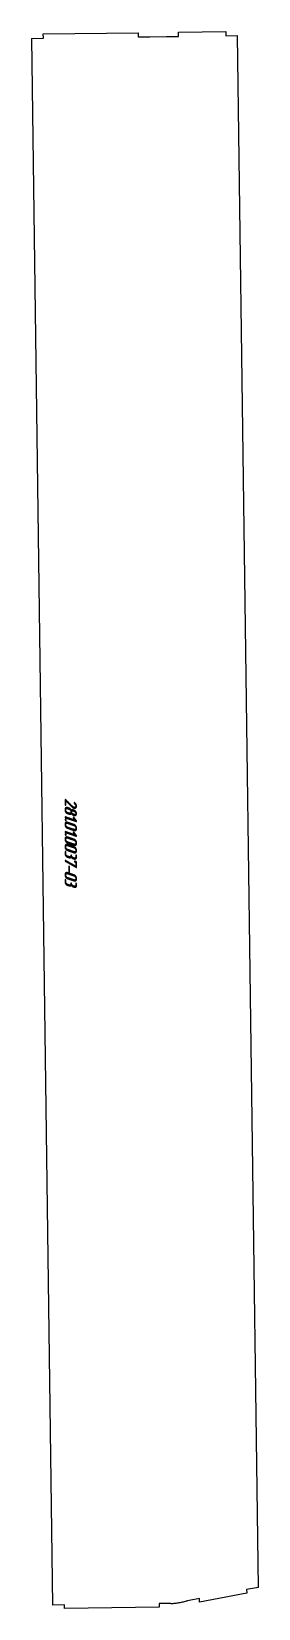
# Model space of a CAD drawing. Header units: millimetres. Extents: x 99 to 195, y 16 to 683.
import ezdxf

# ---------------------------------------------------------------- set-up
doc = ezdxf.new("R2010")
doc.units = ezdxf.units.MM
doc.linetypes.add('K5LT_BASIC', pattern=[0])
doc.layers.add('Engraving', color=7, linetype='Continuous')

msp = doc.modelspace()

# ---------------------------------------------------------------- linework, layer by layer
at = {"color": 143, "linetype": 'K5LT_BASIC', "lineweight": 25, "true_color": 0x33acca}
for p, q in [((103.76, 681.8), (143.76, 682.34)), ((103.79, 680), (103.76, 681.8)), ((143.76, 682.34), (143.78, 680.54)), ((143.78, 680.54), (148.78, 680.6)), ((148.78, 680.6), (155.85, 680.7)), ((155.85, 680.7), (160.85, 680.77)), ((160.82, 682.57), (180.82, 682.83)), ((160.85, 680.77), (160.82, 682.57)), ((180.82, 682.83), (180.85, 681.03)), ((180.85, 681.03), (185.85, 681.1)), ((194.64, 25.01), (185.85, 681.1)), ((98.79, 679.93), (103.79, 680)), ((98.79, 679.93), (107.67, 17.56)), ((169.7, 20.35), (164.72, 19.42)), ((169.72, 18.83), (169.7, 20.35)), ((189.68, 22.55), (169.72, 18.83)), ((194.64, 25.01), (189.65, 24.08)), ((189.65, 24.08), (189.68, 22.55)), ((112.67, 17.63), (107.67, 17.56)), ((112.69, 16.13), (112.67, 17.63)), ((152.68, 16.66), (112.69, 16.13)), ((157.66, 18.23), (152.66, 18.16)), ((152.66, 18.16), (152.68, 16.66))]:
    msp.add_line(p, q, dxfattribs=at)
msp.add_open_spline([(157.66, 18.23), (157.96, 18.23), (158.55, 18.26), (159.43, 18.33), (160.31, 18.44), (161.19, 18.59), (162.07, 18.77), (162.95, 18.97), (163.83, 19.19), (164.42, 19.34), (164.72, 19.42)], degree=3, dxfattribs=at)
at = {"layer": 'Engraving', "color": 143, "linetype": 'K5LT_BASIC', "lineweight": 25, "true_color": 0x33acca}
for points, knots in [([(112.92, 355.96), (112.92, 357), (112.92, 358.04), (112.92, 358.11), (112.97, 358.15), (113.03, 358.18), (113.11, 358.15), (113.16, 358.13), (113.19, 358.1), (114.64, 356.65), (116.09, 355.2), (116.16, 355.14), (116.22, 355.08), (116.28, 355.03), (116.35, 354.99), (116.47, 354.9), (116.6, 354.86), (116.96, 354.74), (117.2, 354.94), (117.31, 355.03), (117.38, 355.18), (117.45, 355.32), (117.45, 355.5), (117.45, 355.74), (117.31, 355.99), (117.18, 356.24), (116.86, 356.48), (116.8, 356.52), (116.77, 356.57), (116.75, 356.62), (116.74, 356.68), (116.74, 356.75), (116.79, 356.79), (116.84, 356.83), (116.91, 356.8), (116.94, 356.79), (116.97, 356.77), (117.4, 356.48), (117.61, 356.1), (117.8, 355.76), (117.8, 355.39), (117.8, 354.89), (117.46, 354.62), (117.1, 354.33), (116.6, 354.5), (116.43, 354.55), (116.27, 354.66), (116.1, 354.77), (115.89, 354.97), (114.58, 356.28), (113.27, 357.6), (113.27, 356.72), (113.27, 355.84), (113.27, 355.78), (113.21, 355.74), (113.16, 355.7), (113.09, 355.72), (113.03, 355.75), (112.97, 355.81), (112.92, 355.87), (112.92, 355.96)], [0, 0, 0, 3.048912, 3.048912, 3.227325, 3.227325, 3.426195, 3.426195, 3.572164, 3.572164, 9.56312, 9.56312, 9.827695, 9.827695, 10.052644, 10.052644, 10.475656, 10.475656, 11.398599, 11.398599, 11.835153, 11.835153, 12.319728, 12.319728, 13.074306, 13.074306, 14.064225, 14.064225, 14.242448, 14.242448, 14.407628, 14.407628, 14.590443, 14.590443, 14.780265, 14.780265, 14.882875, 14.882875, 16.248802, 16.248802, 17.325384, 17.325384, 18.609587, 18.609587, 19.935127, 19.935127, 20.482289, 20.482289, 21.195249, 21.195249, 26.621249, 26.621249, 29.190854, 29.190854, 29.365416, 29.365416, 29.54708, 29.54708, 29.763569, 29.763569, 30, 30, 30]), ([(113.96, 352.25), (113.53, 352.39), (113.22, 352.8), (112.92, 353.21), (112.92, 353.65), (112.92, 353.82), (112.92, 354), (112.92, 354.4), (113.22, 354.62), (113.53, 354.84), (113.96, 354.69), (114.31, 354.57), (114.66, 354.45), (114.93, 354.36), (115.18, 354.13), (115.42, 353.9), (115.59, 353.57), (115.74, 353.7), (115.95, 353.73), (116.16, 353.77), (116.41, 353.68), (116.58, 353.62), (116.76, 353.56), (117.17, 353.42), (117.5, 353.01), (117.66, 352.8), (117.73, 352.59), (117.76, 352.49), (117.78, 352.39), (117.79, 352.33), (117.8, 352.27), (117.8, 352.22), (117.8, 352.16), (117.8, 351.73), (117.5, 351.52), (117.35, 351.42), (117.16, 351.4), (117.07, 351.41), (116.98, 351.41), (116.92, 351.42), (116.87, 351.43), (116.81, 351.45), (116.76, 351.47), (116.58, 351.53), (116.4, 351.59), (116.15, 351.68), (115.95, 351.84), (115.75, 352), (115.59, 352.25), (115.48, 352.06), (115.22, 351.98), (114.96, 351.91), (114.66, 352.01), (114.31, 352.13), (113.96, 352.25)], [0, 0, 0, 1.873705, 1.873705, 3.692803, 3.692803, 4.387055, 4.387055, 5.818848, 5.818848, 7.365966, 7.365966, 8.832715, 8.832715, 10.045959, 10.045959, 11.435383, 11.435383, 12.22605, 12.22605, 13.152613, 13.152613, 13.902887, 13.902887, 15.765006, 15.765006, 16.710909, 16.710909, 17.128183, 17.128183, 17.364996, 17.364996, 17.580479, 17.580479, 19.057071, 19.057071, 19.7723, 19.7723, 20.140885, 20.140885, 20.366705, 20.366705, 20.59403, 20.59403, 21.342067, 21.342067, 22.373995, 22.373995, 23.4699, 23.4699, 24.414934, 24.414934, 25.533433, 25.533433, 27, 27, 27]), ([(113.97, 352.59), (114.31, 352.48), (114.66, 352.36), (114.95, 352.26), (115.16, 352.39), (115.36, 352.52), (115.36, 352.82), (115.36, 352.99), (115.36, 353.17), (115.36, 353.46), (115.16, 353.73), (114.95, 354), (114.66, 354.1), (114.31, 354.22), (113.97, 354.34), (113.68, 354.43), (113.48, 354.29), (113.27, 354.15), (113.27, 353.88), (113.27, 353.7), (113.27, 353.53), (113.27, 353.24), (113.47, 352.96), (113.67, 352.69), (113.97, 352.59)], [0, 0, 0, 1.329644, 1.329644, 2.2545, 2.2545, 3.149005, 3.149005, 3.778401, 3.778401, 4.877409, 4.877409, 6.009387, 6.009387, 7.33903, 7.33903, 8.261385, 8.261385, 9.137376, 9.137376, 9.766773, 9.766773, 10.866675, 10.866675, 12, 12, 12]), ([(116.4, 351.94), (116.58, 351.88), (116.76, 351.82), (117.05, 351.72), (117.25, 351.85), (117.45, 351.99), (117.45, 352.28), (117.45, 352.57), (117.25, 352.84), (117.05, 353.11), (116.76, 353.21), (116.58, 353.27), (116.4, 353.33), (116.11, 353.43), (115.91, 353.3), (115.71, 353.17), (115.71, 352.88), (115.71, 352.59), (115.91, 352.32), (116.11, 352.04), (116.4, 351.94)], [0, 0, 0, 0.718966, 0.718966, 1.697339, 1.697339, 2.634718, 2.634718, 3.797839, 3.797839, 5.000577, 5.000577, 5.719543, 5.719543, 6.697916, 6.697916, 7.635295, 7.635295, 8.78918, 8.78918, 10, 10, 10]), ([(113.09, 350.41), (113.01, 350.44), (112.96, 350.51), (112.92, 350.57), (112.92, 350.65), (112.92, 350.68), (112.96, 350.76), (113, 350.79), (113.09, 350.76), (115.15, 350.06), (117.21, 349.36), (116.83, 349.87), (116.46, 350.37), (116.41, 350.44), (116.41, 350.5), (116.41, 350.58), (116.46, 350.61), (116.51, 350.64), (116.58, 350.62), (116.61, 350.61), (116.7, 350.53), (117.23, 349.83), (117.75, 349.13), (117.8, 349.06), (117.8, 348.99), (117.8, 348.92), (117.75, 348.88), (117.71, 348.85), (117.63, 348.87), (115.36, 349.64), (113.09, 350.41)], [0, 0, 0, 0.181162, 0.181162, 0.343831, 0.343831, 0.471968, 0.471968, 0.624847, 0.624847, 5.39841, 5.39841, 6.771591, 6.771591, 6.934654, 6.934654, 7.072108, 7.072108, 7.215749, 7.215749, 7.381821, 7.381821, 9.301141, 9.301141, 9.461741, 9.461741, 9.595571, 9.595571, 9.738562, 9.738562, 15, 15, 15]), ([(113.44, 349.49), (113.44, 349.39), (113.36, 349.34), (113.27, 349.28), (113.18, 349.31), (113.09, 349.35), (113, 349.44), (112.92, 349.54), (112.92, 349.66), (112.92, 349.79), (112.99, 349.83), (113.08, 349.87), (113.18, 349.84), (113.24, 349.82), (113.34, 349.72), (113.44, 349.62), (113.44, 349.49)], [0, 0, 0, 0.855822, 0.855822, 1.745614, 1.745614, 2.806063, 2.806063, 3.964923, 3.964923, 4.876993, 4.876993, 5.801717, 5.801717, 6.767982, 6.767982, 8, 8, 8]), ([(113.96, 346.02), (113.54, 346.17), (113.23, 346.58), (112.92, 346.99), (112.92, 347.43), (112.92, 347.6), (112.92, 347.78), (112.92, 348.18), (113.22, 348.4), (113.53, 348.62), (113.96, 348.47), (115.36, 348), (116.76, 347.52), (117.17, 347.38), (117.49, 346.97), (117.8, 346.56), (117.8, 346.12), (117.8, 345.94), (117.8, 345.77), (117.8, 345.34), (117.5, 345.13), (117.19, 344.93), (116.76, 345.08), (115.36, 345.55), (113.96, 346.02)], [0, 0, 0, 0.846567, 0.846567, 1.674279, 1.674279, 1.988775, 1.988775, 2.637324, 2.637324, 3.338261, 3.338261, 5.996418, 5.996418, 6.835792, 6.835792, 7.667208, 7.667208, 7.981704, 7.981704, 8.645517, 8.645517, 9.341843, 9.341843, 12, 12, 12]), ([(113.97, 346.37), (115.36, 345.9), (116.76, 345.43), (117.04, 345.33), (117.25, 345.46), (117.45, 345.6), (117.45, 345.89), (117.45, 346.06), (117.45, 346.24), (117.45, 346.53), (117.25, 346.8), (117.05, 347.07), (116.76, 347.17), (115.36, 347.65), (113.97, 348.12), (113.68, 348.22), (113.48, 348.08), (113.27, 347.94), (113.27, 347.66), (113.27, 347.49), (113.27, 347.31), (113.27, 347.03), (113.47, 346.75), (113.67, 346.48), (113.97, 346.37)], [0, 0, 0, 3.195286, 3.195286, 3.750084, 3.750084, 4.285204, 4.285204, 4.663092, 4.663092, 5.323097, 5.323097, 6.003063, 6.003063, 9.198349, 9.198349, 9.752429, 9.752429, 10.278472, 10.278472, 10.656361, 10.656361, 11.31008, 11.31008, 12, 12, 12]), ([(113.09, 344.2), (113.01, 344.23), (112.96, 344.29), (112.92, 344.35), (112.92, 344.43), (112.92, 344.46), (112.96, 344.54), (113, 344.58), (113.09, 344.55), (115.15, 343.85), (117.21, 343.15), (116.83, 343.65), (116.46, 344.15), (116.41, 344.22), (116.41, 344.28), (116.41, 344.36), (116.46, 344.39), (116.51, 344.43), (116.58, 344.4), (116.61, 344.39), (116.7, 344.31), (117.23, 343.61), (117.75, 342.91), (117.8, 342.84), (117.8, 342.77), (117.8, 342.7), (117.75, 342.67), (117.71, 342.63), (117.63, 342.65), (115.36, 343.43), (113.09, 344.2)], [0, 0, 0, 0.181162, 0.181162, 0.343831, 0.343831, 0.471968, 0.471968, 0.624847, 0.624847, 5.39841, 5.39841, 6.771591, 6.771591, 6.934654, 6.934654, 7.072108, 7.072108, 7.215749, 7.215749, 7.381821, 7.381821, 9.301141, 9.301141, 9.461741, 9.461741, 9.595571, 9.595571, 9.738562, 9.738562, 15, 15, 15]), ([(113.44, 343.27), (113.44, 343.17), (113.36, 343.12), (113.27, 343.06), (113.18, 343.1), (113.09, 343.13), (113, 343.22), (112.92, 343.32), (112.92, 343.45), (112.92, 343.57), (112.99, 343.61), (113.08, 343.65), (113.18, 343.62), (113.24, 343.6), (113.34, 343.5), (113.44, 343.4), (113.44, 343.27)], [0, 0, 0, 0.855822, 0.855822, 1.745614, 1.745614, 2.806063, 2.806063, 3.964923, 3.964923, 4.876993, 4.876993, 5.801717, 5.801717, 6.767982, 6.767982, 8, 8, 8]), ([(113.96, 339.81), (113.54, 339.95), (113.23, 340.36), (112.92, 340.78), (112.92, 341.21), (112.92, 341.39), (112.92, 341.56), (112.92, 341.96), (113.22, 342.18), (113.53, 342.4), (113.96, 342.25), (115.36, 341.78), (116.76, 341.3), (117.17, 341.16), (117.49, 340.75), (117.8, 340.34), (117.8, 339.9), (117.8, 339.73), (117.8, 339.55), (117.8, 339.12), (117.5, 338.92), (117.19, 338.71), (116.76, 338.86), (115.36, 339.33), (113.96, 339.81)], [0, 0, 0, 0.846567, 0.846567, 1.674279, 1.674279, 1.988775, 1.988775, 2.637324, 2.637324, 3.338261, 3.338261, 5.996418, 5.996418, 6.835792, 6.835792, 7.667208, 7.667208, 7.981704, 7.981704, 8.645517, 8.645517, 9.341843, 9.341843, 12, 12, 12]), ([(113.97, 340.16), (115.36, 339.68), (116.76, 339.21), (117.04, 339.11), (117.25, 339.25), (117.45, 339.38), (117.45, 339.67), (117.45, 339.85), (117.45, 340.02), (117.45, 340.31), (117.25, 340.58), (117.05, 340.86), (116.76, 340.95), (115.36, 341.43), (113.97, 341.9), (113.68, 342), (113.48, 341.86), (113.27, 341.72), (113.27, 341.44), (113.27, 341.27), (113.27, 341.09), (113.27, 340.81), (113.47, 340.53), (113.67, 340.26), (113.97, 340.16)], [0, 0, 0, 3.195286, 3.195286, 3.750084, 3.750084, 4.285204, 4.285204, 4.663092, 4.663092, 5.323097, 5.323097, 6.003063, 6.003063, 9.198349, 9.198349, 9.752429, 9.752429, 10.278472, 10.278472, 10.656361, 10.656361, 11.31008, 11.31008, 12, 12, 12]), ([(113.96, 336.63), (113.54, 336.78), (113.23, 337.19), (112.92, 337.6), (112.92, 338.04), (112.92, 338.21), (112.92, 338.39), (112.92, 338.79), (113.22, 339.01), (113.53, 339.23), (113.96, 339.08), (115.36, 338.6), (116.76, 338.13), (117.17, 337.99), (117.49, 337.58), (117.8, 337.17), (117.8, 336.73), (117.8, 336.55), (117.8, 336.38), (117.8, 335.95), (117.5, 335.74), (117.19, 335.54), (116.76, 335.68), (115.36, 336.16), (113.96, 336.63)], [0, 0, 0, 0.846567, 0.846567, 1.674279, 1.674279, 1.988775, 1.988775, 2.637324, 2.637324, 3.338261, 3.338261, 5.996418, 5.996418, 6.835792, 6.835792, 7.667208, 7.667208, 7.981704, 7.981704, 8.645517, 8.645517, 9.341843, 9.341843, 12, 12, 12]), ([(115.59, 333.82), (115.48, 333.62), (115.22, 333.55), (114.96, 333.47), (114.66, 333.57), (114.31, 333.69), (113.96, 333.81), (113.53, 333.96), (113.22, 334.37), (112.92, 334.77), (112.92, 335.21), (112.92, 335.65), (112.92, 336.08), (112.92, 336.16), (112.97, 336.2), (113.02, 336.22), (113.09, 336.2), (113.13, 336.19), (113.2, 336.12), (113.27, 336.05), (113.27, 335.96), (113.27, 335.53), (113.27, 335.09), (113.27, 334.8), (113.47, 334.53), (113.67, 334.26), (113.97, 334.16), (114.31, 334.04), (114.66, 333.92), (114.95, 333.82), (115.16, 333.95), (115.36, 334.08), (115.36, 334.38), (115.36, 334.47), (115.36, 334.55), (115.36, 334.63), (115.41, 334.67), (115.47, 334.69), (115.53, 334.67), (115.57, 334.66), (115.64, 334.59), (115.71, 334.52), (115.71, 334.44), (115.71, 334.14), (115.91, 333.87), (116.11, 333.6), (116.41, 333.5), (116.58, 333.44), (116.76, 333.38), (117.05, 333.29), (117.25, 333.42), (117.45, 333.55), (117.45, 333.84), (117.45, 334.19), (117.45, 334.54), (117.45, 334.62), (117.5, 334.65), (117.56, 334.68), (117.63, 334.66), (117.67, 334.64), (117.73, 334.58), (117.8, 334.51), (117.8, 334.42), (117.8, 334.07), (117.8, 333.72), (117.8, 333.29), (117.5, 333.09), (117.2, 332.89), (116.76, 333.03), (116.58, 333.09), (116.41, 333.15), (116.35, 333.17), (116.29, 333.19), (116.26, 333.2), (116.22, 333.22), (116.19, 333.24), (116.15, 333.26), (116.06, 333.3), (115.95, 333.4), (115.77, 333.56), (115.59, 333.82)], [0, 0, 0, 1.105288, 1.105288, 2.413559, 2.413559, 4.129003, 4.129003, 6.320473, 6.320473, 8.447714, 8.447714, 10.477435, 10.477435, 10.775391, 10.775391, 11.075598, 11.075598, 11.387363, 11.387363, 11.790093, 11.790093, 13.819333, 13.819333, 15.237948, 15.237948, 16.69967, 16.69967, 18.414596, 18.414596, 19.607322, 19.607322, 20.759803, 20.759803, 21.165112, 21.165112, 21.462978, 21.462978, 21.763184, 21.763184, 22.074949, 22.074949, 22.47768, 22.47768, 23.894237, 23.894237, 25.354936, 25.354936, 26.212308, 26.212308, 27.404644, 27.404644, 28.556369, 28.556369, 30.181743, 30.181743, 30.479956, 30.479956, 30.780168, 30.780168, 31.092044, 31.092044, 31.495127, 31.495127, 33.120502, 33.120502, 34.841376, 34.841376, 36.639064, 36.639064, 37.496558, 37.496558, 37.77959, 37.77959, 37.951033, 37.951033, 38.144282, 38.144282, 38.715514, 38.715514, 40, 40, 40]), ([(113.97, 336.98), (115.36, 336.51), (116.76, 336.03), (117.04, 335.94), (117.25, 336.07), (117.45, 336.21), (117.45, 336.5), (117.45, 336.67), (117.45, 336.84), (117.45, 337.13), (117.25, 337.41), (117.05, 337.68), (116.76, 337.78), (115.36, 338.25), (113.97, 338.73), (113.68, 338.82), (113.48, 338.68), (113.27, 338.54), (113.27, 338.27), (113.27, 338.09), (113.27, 337.92), (113.27, 337.64), (113.47, 337.36), (113.67, 337.08), (113.97, 336.98)], [0, 0, 0, 3.195286, 3.195286, 3.750084, 3.750084, 4.285204, 4.285204, 4.663092, 4.663092, 5.323097, 5.323097, 6.003063, 6.003063, 9.198349, 9.198349, 9.752429, 9.752429, 10.278472, 10.278472, 10.656361, 10.656361, 11.31008, 11.31008, 12, 12, 12]), ([(117.59, 329.45), (115.32, 330.75), (113.05, 332.04), (113.03, 332.06), (112.95, 332.14), (112.94, 332.2), (112.92, 332.26), (112.92, 332.32), (112.96, 332.37), (113.01, 332.41), (113.09, 332.38), (113.11, 332.37), (113.13, 332.36), (115.29, 331.12), (117.45, 329.89), (117.45, 330.74), (117.45, 331.59), (117.28, 331.65), (117.11, 331.71), (117.03, 331.73), (116.98, 331.8), (116.93, 331.86), (116.93, 331.94), (116.93, 331.97), (116.98, 332.05), (117.02, 332.09), (117.11, 332.06), (117.37, 331.97), (117.63, 331.88), (117.8, 331.82), (117.8, 331.65), (117.8, 330.6), (117.8, 329.55), (117.8, 329.47), (117.76, 329.43), (117.72, 329.4), (117.64, 329.43), (117.62, 329.44), (117.59, 329.45)], [0, 0, 0, 5.953981, 5.953981, 6.114103, 6.114103, 6.252729, 6.252729, 6.391288, 6.391288, 6.542507, 6.542507, 6.600168, 6.600168, 12.274776, 12.274776, 14.214155, 14.214155, 14.62901, 14.62901, 14.816668, 14.816668, 14.985463, 14.985463, 15.118524, 15.118524, 15.277066, 15.277066, 15.902299, 15.902299, 16.260743, 16.260743, 18.650024, 18.650024, 18.794377, 18.794377, 18.933999, 18.933999, 19, 19, 19]), ([(113.96, 324.73), (113.54, 324.87), (113.23, 325.28), (112.92, 325.7), (112.92, 326.13), (112.92, 326.31), (112.92, 326.48), (112.92, 326.88), (113.22, 327.1), (113.53, 327.32), (113.96, 327.17), (115.36, 326.7), (116.76, 326.22), (117.17, 326.08), (117.49, 325.67), (117.8, 325.26), (117.8, 324.82), (117.8, 324.65), (117.8, 324.47), (117.8, 324.04), (117.5, 323.84), (117.19, 323.63), (116.76, 323.78), (115.36, 324.25), (113.96, 324.73)], [0, 0, 0, 0.846567, 0.846567, 1.674279, 1.674279, 1.988775, 1.988775, 2.637324, 2.637324, 3.338261, 3.338261, 5.996418, 5.996418, 6.835792, 6.835792, 7.667208, 7.667208, 7.981704, 7.981704, 8.645517, 8.645517, 9.341843, 9.341843, 12, 12, 12]), ([(113.97, 325.07), (115.36, 324.6), (116.76, 324.13), (117.04, 324.03), (117.25, 324.17), (117.45, 324.3), (117.45, 324.59), (117.45, 324.76), (117.45, 324.94), (117.45, 325.23), (117.25, 325.5), (117.05, 325.77), (116.76, 325.87), (115.36, 326.35), (113.97, 326.82), (113.68, 326.92), (113.48, 326.78), (113.27, 326.64), (113.27, 326.36), (113.27, 326.19), (113.27, 326.01), (113.27, 325.73), (113.47, 325.45), (113.67, 325.18), (113.97, 325.07)], [0, 0, 0, 3.195286, 3.195286, 3.750084, 3.750084, 4.285204, 4.285204, 4.663092, 4.663092, 5.323097, 5.323097, 6.003063, 6.003063, 9.198349, 9.198349, 9.752429, 9.752429, 10.278472, 10.278472, 10.656361, 10.656361, 11.31008, 11.31008, 12, 12, 12]), ([(114.49, 327.68), (114.49, 328.73), (114.49, 329.77), (114.49, 329.85), (114.54, 329.88), (114.59, 329.91), (114.66, 329.89), (114.7, 329.87), (114.77, 329.81), (114.84, 329.74), (114.84, 329.65), (114.84, 328.61), (114.84, 327.56), (114.84, 327.5), (114.78, 327.46), (114.72, 327.42), (114.66, 327.44), (114.6, 327.47), (114.54, 327.53), (114.49, 327.59), (114.49, 327.68)], [0, 0, 0, 3.946358, 3.946358, 4.187734, 4.187734, 4.430925, 4.430925, 4.683528, 4.683528, 5.009856, 5.009856, 8.956214, 8.956214, 9.18141, 9.18141, 9.415768, 9.415768, 9.695026, 9.695026, 10, 10, 10]), ([(115.59, 321.91), (115.48, 321.71), (115.22, 321.64), (114.96, 321.57), (114.66, 321.67), (114.31, 321.78), (113.96, 321.9), (113.53, 322.05), (113.22, 322.46), (112.92, 322.87), (112.92, 323.3), (112.92, 323.74), (112.92, 324.18), (112.92, 324.26), (112.97, 324.29), (113.02, 324.32), (113.09, 324.29), (113.13, 324.28), (113.2, 324.21), (113.27, 324.15), (113.27, 324.06), (113.27, 323.62), (113.27, 323.19), (113.27, 322.89), (113.47, 322.62), (113.67, 322.35), (113.97, 322.25), (114.31, 322.13), (114.66, 322.01), (114.95, 321.92), (115.16, 322.05), (115.36, 322.18), (115.36, 322.47), (115.36, 322.56), (115.36, 322.65), (115.36, 322.73), (115.41, 322.76), (115.47, 322.79), (115.53, 322.76), (115.57, 322.75), (115.64, 322.68), (115.71, 322.62), (115.71, 322.53), (115.71, 322.24), (115.91, 321.97), (116.11, 321.7), (116.41, 321.6), (116.58, 321.54), (116.76, 321.48), (117.05, 321.38), (117.25, 321.51), (117.45, 321.64), (117.45, 321.94), (117.45, 322.29), (117.45, 322.64), (117.45, 322.72), (117.5, 322.75), (117.56, 322.77), (117.63, 322.75), (117.67, 322.74), (117.73, 322.67), (117.8, 322.6), (117.8, 322.52), (117.8, 322.17), (117.8, 321.82), (117.8, 321.38), (117.5, 321.18), (117.2, 320.98), (116.76, 321.13), (116.58, 321.19), (116.41, 321.25), (116.35, 321.27), (116.29, 321.29), (116.26, 321.3), (116.22, 321.31), (116.19, 321.33), (116.15, 321.36), (116.06, 321.4), (115.95, 321.5), (115.77, 321.65), (115.59, 321.91)], [0, 0, 0, 1.105288, 1.105288, 2.413559, 2.413559, 4.129003, 4.129003, 6.320473, 6.320473, 8.447714, 8.447714, 10.477435, 10.477435, 10.775391, 10.775391, 11.075598, 11.075598, 11.387363, 11.387363, 11.790093, 11.790093, 13.819333, 13.819333, 15.237948, 15.237948, 16.69967, 16.69967, 18.414596, 18.414596, 19.607322, 19.607322, 20.759803, 20.759803, 21.165112, 21.165112, 21.462978, 21.462978, 21.763184, 21.763184, 22.074949, 22.074949, 22.47768, 22.47768, 23.894237, 23.894237, 25.354936, 25.354936, 26.212308, 26.212308, 27.404644, 27.404644, 28.556369, 28.556369, 30.181743, 30.181743, 30.479956, 30.479956, 30.780168, 30.780168, 31.092044, 31.092044, 31.495127, 31.495127, 33.120502, 33.120502, 34.841376, 34.841376, 36.639064, 36.639064, 37.496558, 37.496558, 37.77959, 37.77959, 37.951033, 37.951033, 38.144282, 38.144282, 38.715514, 38.715514, 40, 40, 40])]:
    msp.add_open_spline(points, degree=2, knots=knots, dxfattribs=at)

doc.saveas('drawing.dxf')
